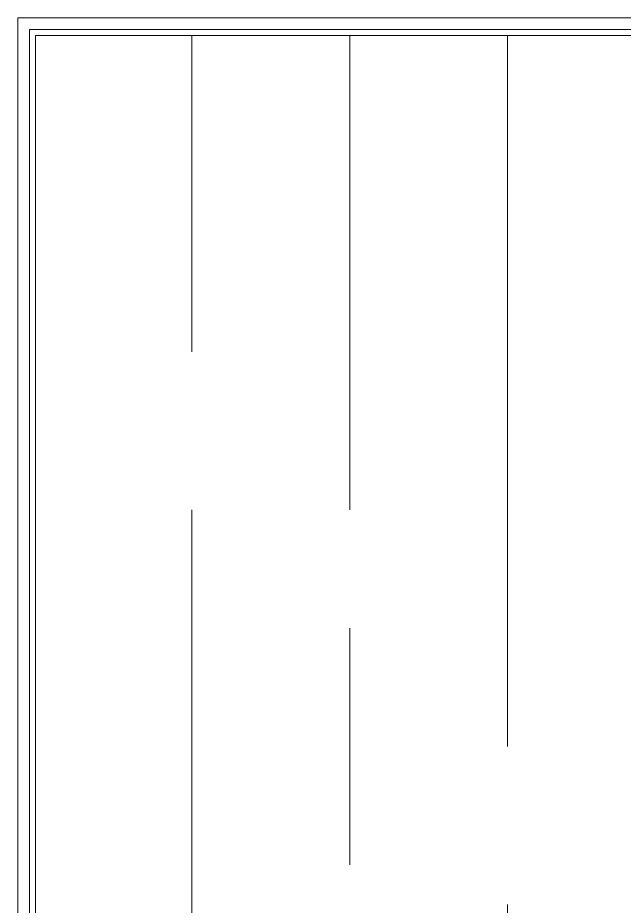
# Model space of a CAD drawing. Header units: millimetres. Extents: x -10942 to 92711, y -16583 to 30009.
# Drawn here: x 43365.4 to 43672.7, y 19332.8 to 19783.1 of the extents above; entities that cross this region are included whole.
import ezdxf

# ---------------------------------------------------------------- set-up
doc = ezdxf.new("R2010")
doc.units = ezdxf.units.MM
doc.header["$LTSCALE"] = 1000
doc.header["$MEASUREMENT"] = 0
doc.layers.add('8', color=8, linetype='Continuous')
doc.layers.add('WOOD', color=23, linetype='Continuous')
doc.layers.add('DIM 2', color=3, linetype='Continuous', lineweight=18)

# ---------------------------------------------------------------- blocks, each defined once
blk = doc.blocks.new('WD-13 NEW')
at = {"layer": '8', "lineweight": 0}
h = blk.add_hatch(dxfattribs=at)
h.set_pattern_fill('GOST_WOOD', color=256, scale=40)
h.set_pattern_definition([(90, (407746.27, 109853.57), (-240, -1e-14), [400, -80]), (90, (407666.27, 109773.57), (-240, -1e-14), [240, -60, 120, -60]), (90, (407586.27, 109653.57), (-240, -1e-14), [400, -80])])
h.paths.add_polyline_path([(373035.87, 110174.87), (372543.87, 110174.87), (372543.87, 109519.87), (373035.87, 109519.87)])
at = {"layer": 'WOOD', "lineweight": 0}
for points in [[(372589.87, 109510.87), (372589.87, 110183.87), (373044.87, 110183.87), (373044.87, 109510.87)], [(372595.85, 109516.85), (372595.85, 110177.88), (373038.88, 110177.88), (373038.88, 109516.85)], [(372598.87, 109519.87), (372598.87, 110174.87), (373035.87, 110174.87), (373035.87, 109519.87)]]:
    blk.add_lwpolyline(points, close=True, dxfattribs=at)

msp = doc.modelspace()

# ---------------------------------------------------------------- block references
at = {"layer": 'DIM 2', "xscale": -1, "rotation": 359.9999999999999}
msp.add_blockref('WD-13 NEW', (416410.27, -90400.81, 0), dxfattribs=at)

doc.saveas('drawing.dxf')
